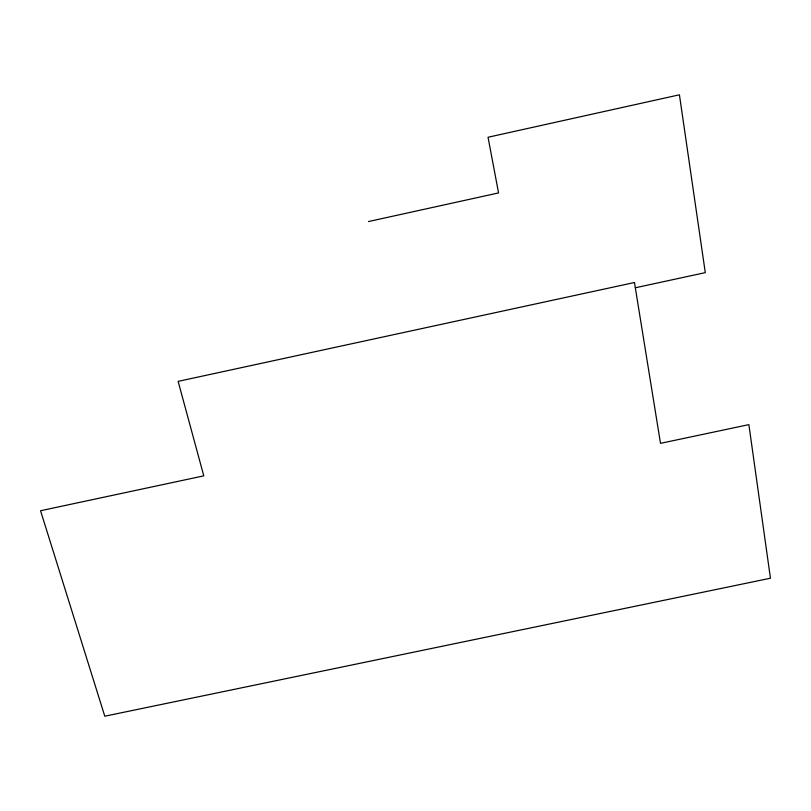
<?xml version="1.0" encoding="UTF-8"?>
<svg xmlns="http://www.w3.org/2000/svg" width="811" height="811" viewBox="0 0 811 811"><rect width="100%" height="100%" fill="white"/><g stroke="black" fill="none" stroke-linecap="round" stroke-linejoin="round"><path stroke-width="1.22" d="M368.498 221.545L498.552 192.927L488.04 137.252L679.425 94.806L705.286 272.638L635.327 287.773M634.476 282.512L178.136 381.363L203.784 475.854L40.55 510.737L104.781 716.194L770.45 578.223L748.877 424.629L660.509 443.343L634.476 282.512"/></g></svg>
